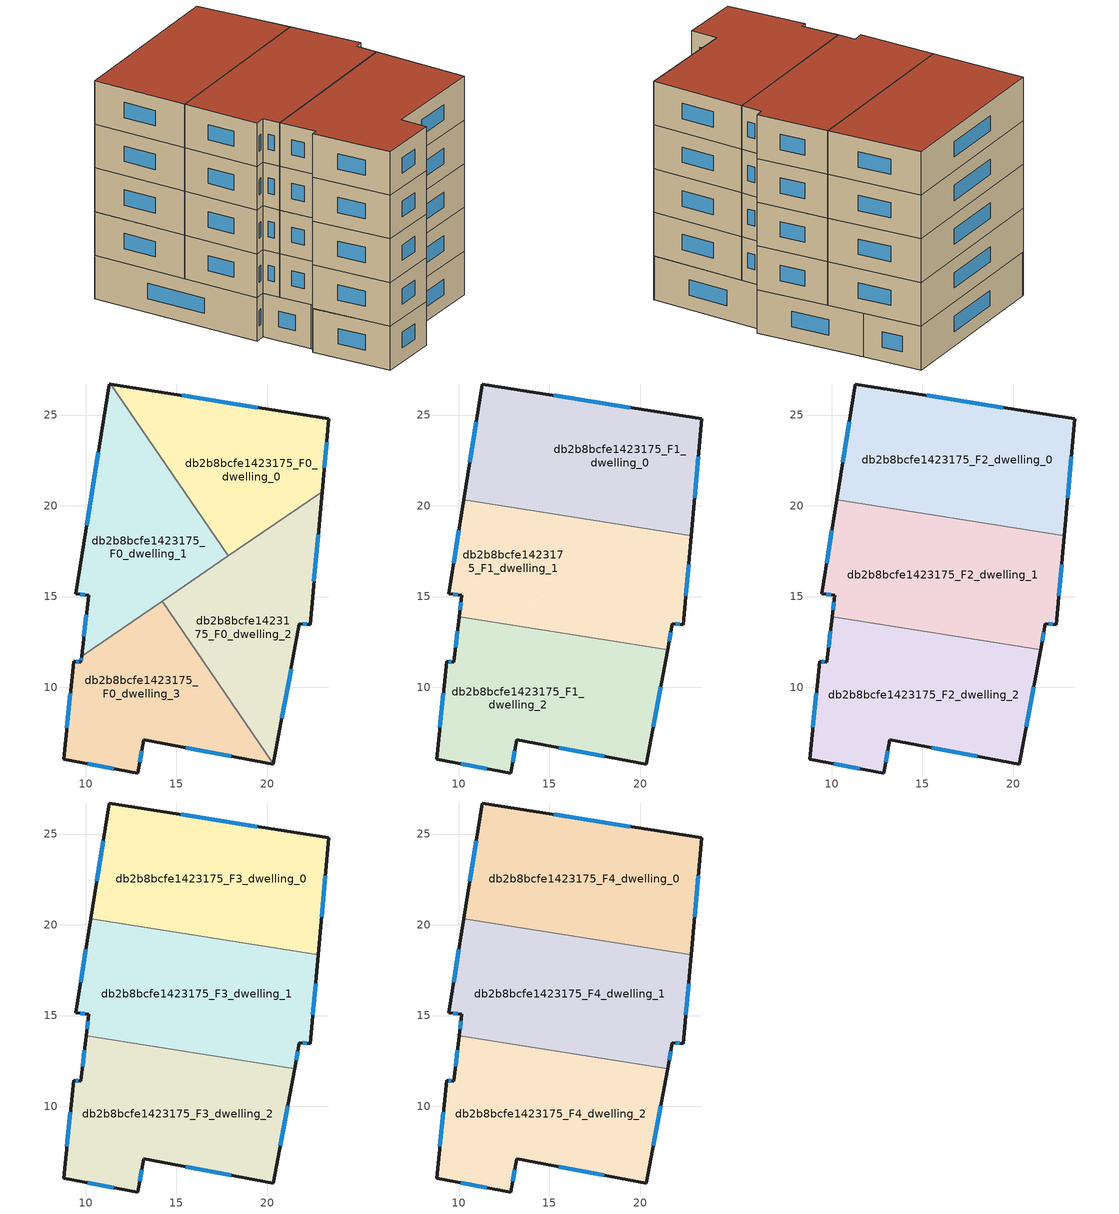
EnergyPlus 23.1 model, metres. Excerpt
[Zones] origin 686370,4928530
db2b8bcfe1423175_F0_dwelling_0
 floor ground (EU_floor_Construction): 23.4,24.79 23.04,20.78 17.85,17.23 11.37,26.7 z0
 wall outside (EU_wall_Construction): 23.04,20.78 23.4,24.79 11.37,26.7 z0:3
 wall to db2b8bcfe1423175_F0_dwelling_2 (EU_wall_Construction): 17.85,17.23 23.04,20.78 z0:3
 wall to db2b8bcfe1423175_F0_dwelling_1 (EU_wall_Construction): 11.37,26.7 17.85,17.23 z0:3
 window (EU_Window_Construction): 23.16,22.09 23.28,23.49 / 19.49,25.41 15.28,26.08 z0.98:2.02
db2b8bcfe1423175_F0_dwelling_1
 floor ground (EU_floor_Construction): 11.37,26.7 17.85,17.23 9.77,11.71 10.17,15.08 9.45,15.16 11.3,26.71 z0
 wall outside (EU_wall_Construction): 11.37,26.7 11.3,26.71 9.45,15.16 10.17,15.08 9.77,11.71 z0:3
 wall to db2b8bcfe1423175_F0_dwelling_3 (EU_wall_Construction): 9.77,11.71 14.22,14.75 z0:3
 wall to db2b8bcfe1423175_F0_dwelling_2 (EU_wall_Construction): 14.22,14.75 17.85,17.23 z0:3
 window (EU_Window_Construction): 10.04,13.98 9.9,12.8 / 9.69,15.14 9.94,15.11 / 10.7,22.96 10.05,18.92 z0.98:2.02
db2b8bcfe1423175_F0_dwelling_2
 floor ground (EU_floor_Construction): 23.04,20.78 22.36,13.45 21.78,13.5 20.35,5.79 14.22,14.75 z0
 wall outside (EU_wall_Construction): 20.35,5.79 21.78,13.5 22.36,13.45 23.04,20.78 z0:3
 wall to db2b8bcfe1423175_F0_dwelling_3 (EU_wall_Construction): 14.22,14.75 20.35,5.79 z0:3
 window (EU_Window_Construction): 22.58,15.84 22.82,18.4 / 21.97,13.49 22.18,13.47 / 20.82,8.3 21.32,10.99 z0.98:2.02
db2b8bcfe1423175_F0_dwelling_3
 floor ground (EU_floor_Construction): 14.22,14.75 20.35,5.79 20.34,5.76 13.2,7.09 12.86,5.27 8.78,6.03 9.33,11.4 9.33,11.43 9.37,11.43 9.73,11.38 9.77,11.71 z0
 wall outside (EU_wall_Construction): 9.77,11.71 9.73,11.38 9.37,11.43 9.33,11.43 9.33,11.4 8.78,6.03 12.86,5.27 13.2,7.09 20.34,5.76 20.35,5.79 z0:3
 window (EU_Window_Construction): 12.97,5.86 13.09,6.5 / 10.11,5.79 11.54,5.52 / 9.15,9.66 8.96,7.78 / 9.62,11.4 9.49,11.41 / 9.76,11.6 9.75,11.49 / 15.53,6.66 18.02,6.19 z0.98:2.02
db2b8bcfe1423175_F1_dwelling_0
 floor to db2b8bcfe1423175_F0_dwelling_0 (EU_floor_Construction): 23.4,24.79 23.04,20.78 20.09,18.77 16.4,19.36 11.37,26.7 z3
 floor to db2b8bcfe1423175_F0_dwelling_2 (EU_floor_Construction): 23.04,20.78 22.81,18.34 20.09,18.77 z3
 floor to db2b8bcfe1423175_F0_dwelling_1 (EU_floor_Construction): 11.37,26.7 16.4,19.36 10.28,20.33 11.3,26.71 z3
 wall outside (EU_wall_Construction): 22.81,18.34 23.4,24.79 11.3,26.71 10.28,20.33 z3:6
 wall to db2b8bcfe1423175_F1_dwelling_1 (EU_wall_Construction): 10.28,20.33 22.81,18.34 z3:6
 window (EU_Window_Construction): 10.96,24.64 10.61,22.4 / 19.47,25.42 15.23,26.09 / 23,20.44 23.21,22.69 z3.98:5.02
db2b8bcfe1423175_F1_dwelling_1
 floor to db2b8bcfe1423175_F0_dwelling_1 (EU_floor_Construction): 16.4,19.36 17.85,17.23 12.41,13.51 10.03,13.89 10.17,15.08 9.45,15.16 10.28,20.33 z3
 floor to db2b8bcfe1423175_F0_dwelling_0 (EU_floor_Construction): 20.09,18.77 17.85,17.23 16.4,19.36 z3
 floor to db2b8bcfe1423175_F0_dwelling_2 (EU_floor_Construction): 22.81,18.34 22.36,13.45 21.78,13.5 21.52,12.07 15.39,13.04 14.22,14.75 20.09,18.77 z3
 floor to db2b8bcfe1423175_F0_dwelling_3 (EU_floor_Construction): 14.22,14.75 15.39,13.04 12.41,13.51 z3
 wall outside (EU_wall_Construction): 21.52,12.07 21.78,13.5 22.36,13.45 22.81,18.34 / 10.28,20.33 9.45,15.16 10.17,15.08 10.03,13.89 z3:6
 wall to db2b8bcfe1423175_F1_dwelling_2 (EU_wall_Construction): 10.03,13.89 21.52,12.07 z3:6
 window (EU_Window_Construction): 22.51,15.04 22.67,16.75 / 21.97,13.49 22.18,13.47 / 21.6,12.54 21.7,13.04 / 10.13,14.69 10.08,14.28 / 9.69,15.14 9.94,15.11 / 10.01,18.65 9.72,16.84 z3.98:5.02
db2b8bcfe1423175_F1_dwelling_2
 floor to db2b8bcfe1423175_F0_dwelling_2 (EU_floor_Construction): 21.52,12.07 20.35,5.79 15.39,13.04 z3
 floor to db2b8bcfe1423175_F0_dwelling_3 (EU_floor_Construction): 15.39,13.04 20.35,5.79 20.34,5.76 13.2,7.09 12.86,5.27 8.78,6.03 9.33,11.4 9.33,11.43 9.73,11.38 9.77,11.71 12.41,13.51 z3
 floor to db2b8bcfe1423175_F0_dwelling_1 (EU_floor_Construction): 12.41,13.51 9.77,11.71 10.03,13.89 z3
 wall outside (EU_wall_Construction): 10.03,13.89 9.73,11.38 9.33,11.43 8.78,6.03 12.86,5.27 13.2,7.09 20.34,5.76 21.52,12.07 z3:6
 window (EU_Window_Construction): 15.53,6.66 18.02,6.19 / 12.97,5.86 13.09,6.5 / 10.11,5.79 11.54,5.52 / 9.16,9.68 8.96,7.79 / 9.6,11.4 9.46,11.42 / 9.94,13.07 9.83,12.2 / 20.73,7.81 21.14,10.02 z3.98:5.02
db2b8bcfe1423175_F2_dwelling_0
 floor to db2b8bcfe1423175_F1_dwelling_0 (EU_floor_Construction): 23.4,24.79 22.81,18.34 10.28,20.33 11.3,26.71 z6
 wall outside (EU_wall_Construction): 22.81,18.34 23.4,24.79 11.3,26.71 10.28,20.33 z6:9
 wall to db2b8bcfe1423175_F2_dwelling_1 (EU_wall_Construction): 10.28,20.33 22.81,18.34 z6:9
 window (EU_Window_Construction): 10.96,24.64 10.61,22.4 / 19.47,25.42 15.23,26.09 / 23,20.44 23.21,22.69 z6.98:8.02
db2b8bcfe1423175_F2_dwelling_1
 floor to db2b8bcfe1423175_F1_dwelling_1 (EU_floor_Construction): 22.81,18.34 22.36,13.45 21.78,13.5 21.52,12.07 10.03,13.89 10.17,15.08 9.45,15.16 10.28,20.33 z6
 wall outside (EU_wall_Construction): 21.52,12.07 21.78,13.5 22.36,13.45 22.81,18.34 / 10.28,20.33 9.45,15.16 10.17,15.08 10.03,13.89 z6:9
 wall to db2b8bcfe1423175_F2_dwelling_2 (EU_wall_Construction): 10.03,13.89 21.52,12.07 z6:9
 window (EU_Window_Construction): 22.51,15.04 22.67,16.75 / 21.97,13.49 22.18,13.47 / 21.6,12.54 21.7,13.04 / 10.13,14.69 10.08,14.28 / 9.69,15.14 9.94,15.11 / 10.01,18.65 9.72,16.84 z6.98:8.02
db2b8bcfe1423175_F2_dwelling_2
 floor to db2b8bcfe1423175_F1_dwelling_2 (EU_floor_Construction): 21.52,12.07 20.34,5.76 13.2,7.09 12.86,5.27 8.78,6.03 9.33,11.43 9.73,11.38 10.03,13.89 z6
 wall outside (EU_wall_Construction): 10.03,13.89 9.73,11.38 9.33,11.43 8.78,6.03 12.86,5.27 13.2,7.09 20.34,5.76 21.52,12.07 z6:9
 window (EU_Window_Construction): 15.53,6.66 18.02,6.19 / 12.97,5.86 13.09,6.5 / 10.11,5.79 11.54,5.52 / 9.16,9.68 8.96,7.79 / 9.6,11.4 9.46,11.42 / 9.94,13.07 9.83,12.2 / 20.73,7.81 21.14,10.02 z6.98:8.02
db2b8bcfe1423175_F3_dwelling_0
 floor to db2b8bcfe1423175_F2_dwelling_0 (EU_floor_Construction): 23.4,24.79 22.81,18.34 10.28,20.33 11.3,26.71 z9
 wall outside (EU_wall_Construction): 22.81,18.34 23.4,24.79 11.3,26.71 10.28,20.33 z9:12
 wall to db2b8bcfe1423175_F3_dwelling_1 (EU_wall_Construction): 10.28,20.33 22.81,18.34 z9:12
 window (EU_Window_Construction): 10.96,24.64 10.61,22.4 / 19.47,25.42 15.23,26.09 / 23,20.44 23.21,22.69 z9.98:11.02
db2b8bcfe1423175_F3_dwelling_1
 floor to db2b8bcfe1423175_F2_dwelling_1 (EU_floor_Construction): 22.81,18.34 22.36,13.45 21.78,13.5 21.52,12.07 10.03,13.89 10.17,15.08 9.45,15.16 10.28,20.33 z9
 wall outside (EU_wall_Construction): 21.52,12.07 21.78,13.5 22.36,13.45 22.81,18.34 / 10.28,20.33 9.45,15.16 10.17,15.08 10.03,13.89 z9:12
 wall to db2b8bcfe1423175_F3_dwelling_2 (EU_wall_Construction): 10.03,13.89 21.52,12.07 z9:12
 window (EU_Window_Construction): 22.51,15.04 22.67,16.75 / 21.97,13.49 22.18,13.47 / 21.6,12.54 21.7,13.04 / 10.13,14.69 10.08,14.28 / 9.69,15.14 9.94,15.11 / 10.01,18.65 9.72,16.84 z9.98:11.02
db2b8bcfe1423175_F3_dwelling_2
 floor to db2b8bcfe1423175_F2_dwelling_2 (EU_floor_Construction): 21.52,12.07 20.34,5.76 13.2,7.09 12.86,5.27 8.78,6.03 9.33,11.43 9.73,11.38 10.03,13.89 z9
 wall outside (EU_wall_Construction): 10.03,13.89 9.73,11.38 9.33,11.43 8.78,6.03 12.86,5.27 13.2,7.09 20.34,5.76 21.52,12.07 z9:12
 window (EU_Window_Construction): 15.53,6.66 18.02,6.19 / 12.97,5.86 13.09,6.5 / 10.11,5.79 11.54,5.52 / 9.16,9.68 8.96,7.79 / 9.6,11.4 9.46,11.42 / 9.94,13.07 9.83,12.2 / 20.73,7.81 21.14,10.02 z9.98:11.02
db2b8bcfe1423175_F4_dwelling_0
 floor to db2b8bcfe1423175_F3_dwelling_0 (EU_floor_Construction): 23.4,24.79 22.81,18.34 10.28,20.33 11.3,26.71 z12
 wall outside (EU_wall_Construction): 22.81,18.34 23.4,24.79 11.3,26.71 10.28,20.33 z12:15
 wall to db2b8bcfe1423175_F4_dwelling_1 (EU_wall_Construction): 10.28,20.33 22.81,18.34 z12:15
 window (EU_Window_Construction): 10.96,24.64 10.61,22.4 / 19.47,25.42 15.23,26.09 / 23,20.44 23.21,22.69 z12.98:14.02
 roof outside (EU_roof_Construction): 22.81,18.34 23.4,24.79 11.3,26.71 10.28,20.33 z15
db2b8bcfe1423175_F4_dwelling_1
 floor to db2b8bcfe1423175_F3_dwelling_1 (EU_floor_Construction): 22.81,18.34 22.36,13.45 21.78,13.5 21.52,12.07 10.03,13.89 10.17,15.08 9.45,15.16 10.28,20.33 z12
 wall outside (EU_wall_Construction): 21.52,12.07 21.78,13.5 22.36,13.45 22.81,18.34 / 10.28,20.33 9.45,15.16 10.17,15.08 10.03,13.89 z12:15
 wall to db2b8bcfe1423175_F4_dwelling_2 (EU_wall_Construction): 10.03,13.89 21.52,12.07 z12:15
 window (EU_Window_Construction): 22.51,15.04 22.67,16.75 / 21.97,13.49 22.18,13.47 / 21.6,12.54 21.7,13.04 / 10.13,14.69 10.08,14.28 / 9.69,15.14 9.94,15.11 / 10.01,18.65 9.72,16.84 z12.98:14.02
 roof outside (EU_roof_Construction): 21.52,12.07 21.78,13.5 22.36,13.45 22.81,18.34 10.28,20.33 9.45,15.16 10.17,15.08 10.03,13.89 z15
db2b8bcfe1423175_F4_dwelling_2
 floor to db2b8bcfe1423175_F3_dwelling_2 (EU_floor_Construction): 21.52,12.07 20.34,5.76 13.2,7.09 12.86,5.27 8.78,6.03 9.33,11.43 9.73,11.38 10.03,13.89 z12
 wall outside (EU_wall_Construction): 10.03,13.89 9.73,11.38 9.33,11.43 8.78,6.03 12.86,5.27 13.2,7.09 20.34,5.76 21.52,12.07 z12:15
 window (EU_Window_Construction): 15.53,6.66 18.02,6.19 / 12.97,5.86 13.09,6.5 / 10.11,5.79 11.54,5.52 / 9.16,9.68 8.96,7.79 / 9.6,11.4 9.46,11.42 / 9.94,13.07 9.83,12.2 / 20.73,7.81 21.14,10.02 z12.98:14.02
 roof outside (EU_roof_Construction): 20.34,5.76 21.52,12.07 10.03,13.89 9.73,11.38 9.33,11.43 8.78,6.03 12.86,5.27 13.2,7.09 z15
[Building]
EU S2 Campaign: North Axis=0; Terrain=City; Solar Distribution=FullExterior
[Site:Location]
Bologna: Latitude=44.5; Longitude=11.25; Time Zone=1; Elevation=37
[SizingPeriod:WeatherFileDays]
AnnualSizingPeriod: Begin Month=1; Begin Day of Month=1; End Month=12; End Day of Month=31; Day of Week for Start Day=Monday; Use Weather File Daylight Saving Period=No; Use Weather File Rain and Snow Indicators=No
[MATERIAL]
EU_InternalMass_Material: Roughness=MediumRough; Thickness=0.1; Conductivity=1; Density=1800; Specific Heat=900; Thermal Absorptance=0.9; Solar Absorptance=0.7; Visible Absorptance=0.7
[MATERIAL:NOMASS] Roughness=MediumRough; Thermal Absorptance=0.9; Solar Absorptance=0.7; Visible Absorptance=0.7
Name | Thermal Resistance
EU_wall_NoMass | 0.905828
EU_roof_NoMass | 0.37593
EU_floor_NoMass | 0.67114
[WINDOWMATERIAL:SIMPLEGLAZINGSYSTEM]
EU_Window_SimpleGlazing: UFactor=4.52486; Solar Heat Gain Coefficient=0.85; Visible Transmittance=0.85
[CONSTRUCTION]
EU_wall_Construction: EU_wall_NoMass
EU_roof_Construction: EU_roof_NoMass
EU_floor_Construction: EU_floor_NoMass
EU_InternalMass_Construction: EU_InternalMass_Material
EU_Window_Construction: EU_Window_SimpleGlazing
[ZONE] Type=1; Multiplier=1; Ceiling Height=autocalculate; Floor Area=autocalculate; Part of Total Floor Area=Yes
Name | Volume
db2b8bcfe1423175_F0_dwelling_0; db2b8bcfe1423175_F0_dwelling_1 | 181.532
db2b8bcfe1423175_F1_dwelling_0; db2b8bcfe1423175_F2_dwelling_0; db2b8bcfe1423175_F3_dwelling_0; db2b8bcfe1423175_F4_dwelling_0 | 242.041
db2b8bcfe1423175_F1_dwelling_1; db2b8bcfe1423175_F2_dwelling_1; db2b8bcfe1423175_F3_dwelling_1; db2b8bcfe1423175_F4_dwelling_1 | 242.034
db2b8bcfe1423175_F0_dwelling_2 | 181.541
db2b8bcfe1423175_F1_dwelling_2; db2b8bcfe1423175_F2_dwelling_2; db2b8bcfe1423175_F3_dwelling_2; db2b8bcfe1423175_F4_dwelling_2 | 242.053
db2b8bcfe1423175_F0_dwelling_3 | 181.519
[INTERNALMASS] Construction=EU_InternalMass_Construction
Name | Zone or ZoneList | Surface Area
db2b8bcfe1423175_F0_dwelling_0_EU_InternalMass | db2b8bcfe1423175_F0_dwelling_0 | 60.5105
db2b8bcfe1423175_F0_dwelling_1_EU_InternalMass | db2b8bcfe1423175_F0_dwelling_1 | 60.5127
db2b8bcfe1423175_F0_dwelling_2_EU_InternalMass | db2b8bcfe1423175_F0_dwelling_2 | 60.5153
db2b8bcfe1423175_F0_dwelling_3_EU_InternalMass | db2b8bcfe1423175_F0_dwelling_3 | 60.5063
db2b8bcfe1423175_F1_dwelling_0_EU_InternalMass | db2b8bcfe1423175_F1_dwelling_0 | 80.6802
db2b8bcfe1423175_F1_dwelling_1_EU_InternalMass | db2b8bcfe1423175_F1_dwelling_1 | 80.6782
db2b8bcfe1423175_F1_dwelling_2_EU_InternalMass | db2b8bcfe1423175_F1_dwelling_2 | 80.6849
db2b8bcfe1423175_F2_dwelling_0_EU_InternalMass | db2b8bcfe1423175_F2_dwelling_0 | 80.6802
db2b8bcfe1423175_F2_dwelling_1_EU_InternalMass | db2b8bcfe1423175_F2_dwelling_1 | 80.6782
db2b8bcfe1423175_F2_dwelling_2_EU_InternalMass | db2b8bcfe1423175_F2_dwelling_2 | 80.6849
db2b8bcfe1423175_F3_dwelling_0_EU_InternalMass | db2b8bcfe1423175_F3_dwelling_0 | 80.6802
db2b8bcfe1423175_F3_dwelling_1_EU_InternalMass | db2b8bcfe1423175_F3_dwelling_1 | 80.6782
db2b8bcfe1423175_F3_dwelling_2_EU_InternalMass | db2b8bcfe1423175_F3_dwelling_2 | 80.6849
db2b8bcfe1423175_F4_dwelling_0_EU_InternalMass | db2b8bcfe1423175_F4_dwelling_0 | 80.6802
db2b8bcfe1423175_F4_dwelling_1_EU_InternalMass | db2b8bcfe1423175_F4_dwelling_1 | 80.6782
db2b8bcfe1423175_F4_dwelling_2_EU_InternalMass | db2b8bcfe1423175_F4_dwelling_2 | 80.6849
[OTHEREQUIPMENT] Fuel Type=Electricity; Design Level Calculation Method=Watts/Area; Power per Zone Floor Area=1; Fraction Latent=0; Fraction Radiant=0; Fraction Lost=0; Carbon Dioxide Generation Rate=0; EndUse Subcategory=EU_Step8_InternalGains
Name | Zone or ZoneList or Space or SpaceList | Schedule
EU_Step8_InternalGain_db2b8bcfe1423175_F0_dwelling_0_f000 | db2b8bcfe1423175_F0_dwelling_0 | EU_Step8_GainSchedule_db2b8bcfe1423175_F0_dwelling_0_f000
EU_Step8_InternalGain_db2b8bcfe1423175_F0_dwelling_1_f000 | db2b8bcfe1423175_F0_dwelling_1 | EU_Step8_GainSchedule_db2b8bcfe1423175_F0_dwelling_1_f000
EU_Step8_InternalGain_db2b8bcfe1423175_F0_dwelling_2_f000 | db2b8bcfe1423175_F0_dwelling_2 | EU_Step8_GainSchedule_db2b8bcfe1423175_F0_dwelling_2_f000
EU_Step8_InternalGain_db2b8bcfe1423175_F0_dwelling_3_f000 | db2b8bcfe1423175_F0_dwelling_3 | EU_Step8_GainSchedule_db2b8bcfe1423175_F0_dwelling_3_f000
EU_Step8_InternalGain_db2b8bcfe1423175_F1_dwelling_0_f000 | db2b8bcfe1423175_F1_dwelling_0 | EU_Step8_GainSchedule_db2b8bcfe1423175_F1_dwelling_0_f000
EU_Step8_InternalGain_db2b8bcfe1423175_F1_dwelling_1_f000 | db2b8bcfe1423175_F1_dwelling_1 | EU_Step8_GainSchedule_db2b8bcfe1423175_F1_dwelling_1_f000
EU_Step8_InternalGain_db2b8bcfe1423175_F1_dwelling_2_f000 | db2b8bcfe1423175_F1_dwelling_2 | EU_Step8_GainSchedule_db2b8bcfe1423175_F1_dwelling_2_f000
EU_Step8_InternalGain_db2b8bcfe1423175_F2_dwelling_0_f000 | db2b8bcfe1423175_F2_dwelling_0 | EU_Step8_GainSchedule_db2b8bcfe1423175_F2_dwelling_0_f000
EU_Step8_InternalGain_db2b8bcfe1423175_F2_dwelling_1_f000 | db2b8bcfe1423175_F2_dwelling_1 | EU_Step8_GainSchedule_db2b8bcfe1423175_F2_dwelling_1_f000
EU_Step8_InternalGain_db2b8bcfe1423175_F2_dwelling_2_f000 | db2b8bcfe1423175_F2_dwelling_2 | EU_Step8_GainSchedule_db2b8bcfe1423175_F2_dwelling_2_f000
EU_Step8_InternalGain_db2b8bcfe1423175_F3_dwelling_0_f000 | db2b8bcfe1423175_F3_dwelling_0 | EU_Step8_GainSchedule_db2b8bcfe1423175_F3_dwelling_0_f000
EU_Step8_InternalGain_db2b8bcfe1423175_F3_dwelling_1_f000 | db2b8bcfe1423175_F3_dwelling_1 | EU_Step8_GainSchedule_db2b8bcfe1423175_F3_dwelling_1_f000
EU_Step8_InternalGain_db2b8bcfe1423175_F3_dwelling_2_f000 | db2b8bcfe1423175_F3_dwelling_2 | EU_Step8_GainSchedule_db2b8bcfe1423175_F3_dwelling_2_f000
EU_Step8_InternalGain_db2b8bcfe1423175_F4_dwelling_0_f000 | db2b8bcfe1423175_F4_dwelling_0 | EU_Step8_GainSchedule_db2b8bcfe1423175_F4_dwelling_0_f000
EU_Step8_InternalGain_db2b8bcfe1423175_F4_dwelling_1_f000 | db2b8bcfe1423175_F4_dwelling_1 | EU_Step8_GainSchedule_db2b8bcfe1423175_F4_dwelling_1_f000
EU_Step8_InternalGain_db2b8bcfe1423175_F4_dwelling_2_f000 | db2b8bcfe1423175_F4_dwelling_2 | EU_Step8_GainSchedule_db2b8bcfe1423175_F4_dwelling_2_f000
[ZONEVENTILATION:DESIGNFLOWRATE] Schedule=EU_AlwaysOn; Design Flow Rate Calculation Method=AirChanges/Hour; Air Changes per Hour=0.73129; Ventilation Type=Natural; Fan Pressure Rise=0; Fan Total Efficiency=1; Constant Term Coefficient=1; Temperature Term Coefficient=0; Velocity Term Coefficient=0; Velocity Squared Term Coefficient=0; Minimum Indoor Temperature=-100; Maximum Indoor Temperature=100; Delta Temperature=-100; Minimum Outdoor Temperature=-100; Maximum Outdoor Temperature=100; Maximum Wind Speed=40
Name | Zone or ZoneList or Space or SpaceList
EU_ConstantAir_db2b8bcfe1423175_F0_dwelling_0 | db2b8bcfe1423175_F0_dwelling_0
EU_ConstantAir_db2b8bcfe1423175_F0_dwelling_1 | db2b8bcfe1423175_F0_dwelling_1
EU_ConstantAir_db2b8bcfe1423175_F0_dwelling_2 | db2b8bcfe1423175_F0_dwelling_2
EU_ConstantAir_db2b8bcfe1423175_F0_dwelling_3 | db2b8bcfe1423175_F0_dwelling_3
EU_ConstantAir_db2b8bcfe1423175_F1_dwelling_0 | db2b8bcfe1423175_F1_dwelling_0
EU_ConstantAir_db2b8bcfe1423175_F1_dwelling_1 | db2b8bcfe1423175_F1_dwelling_1
EU_ConstantAir_db2b8bcfe1423175_F1_dwelling_2 | db2b8bcfe1423175_F1_dwelling_2
EU_ConstantAir_db2b8bcfe1423175_F2_dwelling_0 | db2b8bcfe1423175_F2_dwelling_0
EU_ConstantAir_db2b8bcfe1423175_F2_dwelling_1 | db2b8bcfe1423175_F2_dwelling_1
EU_ConstantAir_db2b8bcfe1423175_F2_dwelling_2 | db2b8bcfe1423175_F2_dwelling_2
EU_ConstantAir_db2b8bcfe1423175_F3_dwelling_0 | db2b8bcfe1423175_F3_dwelling_0
EU_ConstantAir_db2b8bcfe1423175_F3_dwelling_1 | db2b8bcfe1423175_F3_dwelling_1
EU_ConstantAir_db2b8bcfe1423175_F3_dwelling_2 | db2b8bcfe1423175_F3_dwelling_2
EU_ConstantAir_db2b8bcfe1423175_F4_dwelling_0 | db2b8bcfe1423175_F4_dwelling_0
EU_ConstantAir_db2b8bcfe1423175_F4_dwelling_1 | db2b8bcfe1423175_F4_dwelling_1
EU_ConstantAir_db2b8bcfe1423175_F4_dwelling_2 | db2b8bcfe1423175_F4_dwelling_2
[HVACTEMPLATE:THERMOSTAT] Constant Heating Setpoint=20; Constant Cooling Setpoint=50
EU_HeatOnly_db2b8bcfe1423175_F0_dwelling_0; EU_HeatOnly_db2b8bcfe1423175_F0_dwelling_1; EU_HeatOnly_db2b8bcfe1423175_F0_dwelling_2; EU_HeatOnly_db2b8bcfe1423175_F0_dwelling_3; EU_HeatOnly_db2b8bcfe1423175_F1_dwelling_0; EU_HeatOnly_db2b8bcfe1423175_F1_dwelling_1; EU_HeatOnly_db2b8bcfe1423175_F1_dwelling_2; EU_HeatOnly_db2b8bcfe1423175_F2_dwelling_0; EU_HeatOnly_db2b8bcfe1423175_F2_dwelling_1; EU_HeatOnly_db2b8bcfe1423175_F2_dwelling_2; EU_HeatOnly_db2b8bcfe1423175_F3_dwelling_0; EU_HeatOnly_db2b8bcfe1423175_F3_dwelling_1; EU_HeatOnly_db2b8bcfe1423175_F3_dwelling_2; EU_HeatOnly_db2b8bcfe1423175_F4_dwelling_0; EU_HeatOnly_db2b8bcfe1423175_F4_dwelling_1; EU_HeatOnly_db2b8bcfe1423175_F4_dwelling_2
[HVACTEMPLATE:ZONE:IDEALLOADSAIRSYSTEM] System Availability Schedule=EU_AlwaysOn; Maximum Heating Supply Air Temperature=50; Minimum Cooling Supply Air Temperature=13; Maximum Heating Supply Air Humidity Ratio=0.0156; Minimum Cooling Supply Air Humidity Ratio=0.0077; Heating Limit=NoLimit; Cooling Limit=NoLimit; Heating Availability Schedule=EU_AlwaysOn; Cooling Availability Schedule=EU_CoolingOff; Dehumidification Control Type=ConstantSensibleHeatRatio; Cooling Sensible Heat Ratio=0.7; Dehumidification Setpoint=60; Humidification Control Type=None; Humidification Setpoint=30; Outdoor Air Method=None; Outdoor Air Flow Rate per Person=0.00944; Outdoor Air Flow Rate per Zone Floor Area=0; Outdoor Air Flow Rate per Zone=0; Demand Controlled Ventilation Type=None; Outdoor Air Economizer Type=NoEconomizer; Heat Recovery Type=None; Sensible Heat Recovery Effectiveness=0.7; Latent Heat Recovery Effectiveness=0.65
Name | Template Thermostat
db2b8bcfe1423175_F0_dwelling_0 | EU_HeatOnly_db2b8bcfe1423175_F0_dwelling_0
db2b8bcfe1423175_F0_dwelling_1 | EU_HeatOnly_db2b8bcfe1423175_F0_dwelling_1
db2b8bcfe1423175_F0_dwelling_2 | EU_HeatOnly_db2b8bcfe1423175_F0_dwelling_2
db2b8bcfe1423175_F0_dwelling_3 | EU_HeatOnly_db2b8bcfe1423175_F0_dwelling_3
db2b8bcfe1423175_F1_dwelling_0 | EU_HeatOnly_db2b8bcfe1423175_F1_dwelling_0
db2b8bcfe1423175_F1_dwelling_1 | EU_HeatOnly_db2b8bcfe1423175_F1_dwelling_1
db2b8bcfe1423175_F1_dwelling_2 | EU_HeatOnly_db2b8bcfe1423175_F1_dwelling_2
db2b8bcfe1423175_F2_dwelling_0 | EU_HeatOnly_db2b8bcfe1423175_F2_dwelling_0
db2b8bcfe1423175_F2_dwelling_1 | EU_HeatOnly_db2b8bcfe1423175_F2_dwelling_1
db2b8bcfe1423175_F2_dwelling_2 | EU_HeatOnly_db2b8bcfe1423175_F2_dwelling_2
db2b8bcfe1423175_F3_dwelling_0 | EU_HeatOnly_db2b8bcfe1423175_F3_dwelling_0
db2b8bcfe1423175_F3_dwelling_1 | EU_HeatOnly_db2b8bcfe1423175_F3_dwelling_1
db2b8bcfe1423175_F3_dwelling_2 | EU_HeatOnly_db2b8bcfe1423175_F3_dwelling_2
db2b8bcfe1423175_F4_dwelling_0 | EU_HeatOnly_db2b8bcfe1423175_F4_dwelling_0
db2b8bcfe1423175_F4_dwelling_1 | EU_HeatOnly_db2b8bcfe1423175_F4_dwelling_1
db2b8bcfe1423175_F4_dwelling_2 | EU_HeatOnly_db2b8bcfe1423175_F4_dwelling_2
[SIZING:ZONE] Zone Cooling Design Supply Air Temperature Input Method=SupplyAirTemperature; Zone Cooling Design Supply Air Temperature=13; Zone Heating Design Supply Air Temperature Input Method=SupplyAirTemperature; Zone Heating Design Supply Air Temperature=50; Zone Cooling Design Supply Air Humidity Ratio=0.008; Zone Heating Design Supply Air Humidity Ratio=0.008; Cooling Design Air Flow Method=DesignDay; Cooling Design Air Flow Rate=0; Cooling Minimum Air Flow per Zone Floor Area=0.000762; Cooling Minimum Air Flow=0; Cooling Minimum Air Flow Fraction=0.2; Heating Design Air Flow Method=DesignDay; Heating Design Air Flow Rate=0; Heating Maximum Air Flow per Zone Floor Area=0.002032; Heating Maximum Air Flow=0.141576; Heating Maximum Air Flow Fraction=0.3; Account for Dedicated Outdoor Air System=No; Dedicated Outdoor Air System Control Strategy=NeutralSupplyAir; Dedicated Outdoor Air Low Setpoint Temperature for Design=autosize; Dedicated Outdoor Air High Setpoint Temperature for Design=autosize; Zone Load Sizing Method=Sensible Load Only No Latent Load; Zone Latent Cooling Design Supply Air Humidity Ratio Input Method=HumidityRatioDifference; Zone Cooling Design Supply Air Humidity Ratio Difference=0.005; Zone Latent Heating Design Supply Air Humidity Ratio Input Method=HumidityRatioDifference; Zone Humidification Design Supply Air Humidity Ratio Difference=0.005
db2b8bcfe1423175_F0_dwelling_0; db2b8bcfe1423175_F0_dwelling_1; db2b8bcfe1423175_F0_dwelling_2; db2b8bcfe1423175_F0_dwelling_3; db2b8bcfe1423175_F1_dwelling_0; db2b8bcfe1423175_F1_dwelling_1; db2b8bcfe1423175_F1_dwelling_2; db2b8bcfe1423175_F2_dwelling_0; db2b8bcfe1423175_F2_dwelling_1; db2b8bcfe1423175_F2_dwelling_2; db2b8bcfe1423175_F3_dwelling_0; db2b8bcfe1423175_F3_dwelling_1; db2b8bcfe1423175_F3_dwelling_2; db2b8bcfe1423175_F4_dwelling_0; db2b8bcfe1423175_F4_dwelling_1; db2b8bcfe1423175_F4_dwelling_2
[SCHEDULE:CONSTANT]
Name | Hourly Value
EU_AlwaysOn | 1
EU_CoolingOff | 0
[SCHEDULE:FILE] Column Number=1; Rows to Skip at Top=0; Number of Hours of Data=8760; Column Separator=Comma; Interpolate to Timestep=No; Minutes per Item=60; Adjust Schedule for Daylight Savings=Yes
Name | File
EU_Step8_GainSchedule_db2b8bcfe1423175_F0_dwelling_0_f000 | ../../schedules/db2b8bcfe1423175/db2b8bcfe1423175_F0_dwelling_0_f000_gain.csv
EU_Step8_GainSchedule_db2b8bcfe1423175_F0_dwelling_1_f000 | ../../schedules/db2b8bcfe1423175/db2b8bcfe1423175_F0_dwelling_1_f000_gain.csv
EU_Step8_GainSchedule_db2b8bcfe1423175_F0_dwelling_2_f000 | ../../schedules/db2b8bcfe1423175/db2b8bcfe1423175_F0_dwelling_2_f000_gain.csv
EU_Step8_GainSchedule_db2b8bcfe1423175_F0_dwelling_3_f000 | ../../schedules/db2b8bcfe1423175/db2b8bcfe1423175_F0_dwelling_3_f000_gain.csv
EU_Step8_GainSchedule_db2b8bcfe1423175_F1_dwelling_0_f000 | ../../schedules/db2b8bcfe1423175/db2b8bcfe1423175_F1_dwelling_0_f000_gain.csv
EU_Step8_GainSchedule_db2b8bcfe1423175_F1_dwelling_1_f000 | ../../schedules/db2b8bcfe1423175/db2b8bcfe1423175_F1_dwelling_1_f000_gain.csv
EU_Step8_GainSchedule_db2b8bcfe1423175_F1_dwelling_2_f000 | ../../schedules/db2b8bcfe1423175/db2b8bcfe1423175_F1_dwelling_2_f000_gain.csv
EU_Step8_GainSchedule_db2b8bcfe1423175_F2_dwelling_0_f000 | ../../schedules/db2b8bcfe1423175/db2b8bcfe1423175_F2_dwelling_0_f000_gain.csv
EU_Step8_GainSchedule_db2b8bcfe1423175_F2_dwelling_1_f000 | ../../schedules/db2b8bcfe1423175/db2b8bcfe1423175_F2_dwelling_1_f000_gain.csv
EU_Step8_GainSchedule_db2b8bcfe1423175_F2_dwelling_2_f000 | ../../schedules/db2b8bcfe1423175/db2b8bcfe1423175_F2_dwelling_2_f000_gain.csv
EU_Step8_GainSchedule_db2b8bcfe1423175_F3_dwelling_0_f000 | ../../schedules/db2b8bcfe1423175/db2b8bcfe1423175_F3_dwelling_0_f000_gain.csv
EU_Step8_GainSchedule_db2b8bcfe1423175_F3_dwelling_1_f000 | ../../schedules/db2b8bcfe1423175/db2b8bcfe1423175_F3_dwelling_1_f000_gain.csv
EU_Step8_GainSchedule_db2b8bcfe1423175_F3_dwelling_2_f000 | ../../schedules/db2b8bcfe1423175/db2b8bcfe1423175_F3_dwelling_2_f000_gain.csv
EU_Step8_GainSchedule_db2b8bcfe1423175_F4_dwelling_0_f000 | ../../schedules/db2b8bcfe1423175/db2b8bcfe1423175_F4_dwelling_0_f000_gain.csv
EU_Step8_GainSchedule_db2b8bcfe1423175_F4_dwelling_1_f000 | ../../schedules/db2b8bcfe1423175/db2b8bcfe1423175_F4_dwelling_1_f000_gain.csv
EU_Step8_GainSchedule_db2b8bcfe1423175_F4_dwelling_2_f000 | ../../schedules/db2b8bcfe1423175/db2b8bcfe1423175_F4_dwelling_2_f000_gain.csv
